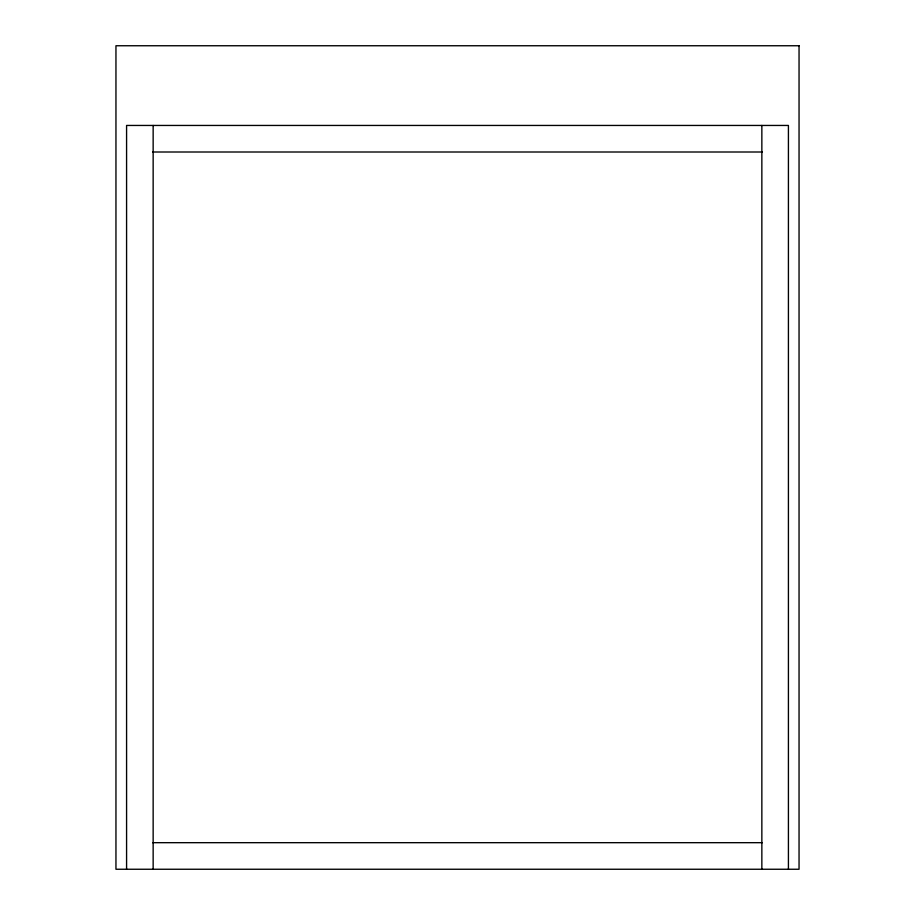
<?xml version="1.0" encoding="UTF-8"?>
<svg xmlns="http://www.w3.org/2000/svg" width="915" height="915" viewBox="0 0 915 915"><rect width="100%" height="100%" fill="white"/><g stroke="black" fill="none" stroke-linecap="round" stroke-linejoin="round"><path stroke-width="1.37" d="M152.633 152.004L762.367 152.004M152.633 842.681L762.367 842.681M788.421 869.25L788.421 125.447L126.579 125.447L126.579 869.25M761.852 125.447L761.852 869.25M153.148 125.447L153.148 869.25M799.047 45.75L115.953 45.75L115.953 869.25L799.047 869.25L799.047 45.75"/></g></svg>
